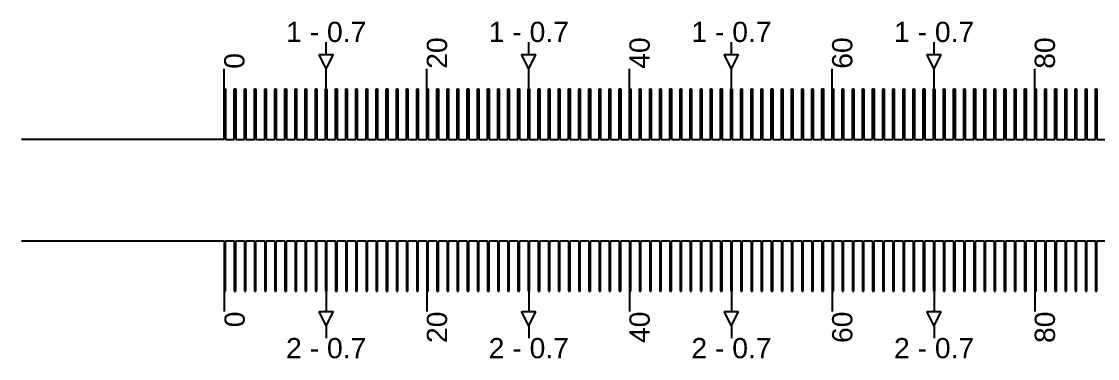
# Model space of a CAD drawing. Extents: x -119394 to 128420, y 74496 to 185496.
# Drawn here: x 4357 to 4888, y 112863 to 113029 of the extents above; entities that cross this region are included whole.
import ezdxf

# ---------------------------------------------------------------- set-up
doc = ezdxf.new("R2010")
doc.units = 13
doc.layers.add('CL - Label-1', color=120, linetype='Continuous')
doc.layers.add('CL - Label-2', color=132, linetype='Continuous')
doc.layers.add('CL - Sub-Micro', color=7, linetype='Continuous', true_color=0x47d1ff)
doc.styles.get("Standard").update_dxf_attribs({"font": 'arial.ttf'})

msp = doc.modelspace()

# ---------------------------------------------------------------- linework, layer by layer
for p, q in [((4507.14, 113012.94), (4507.14, 113018.94)), ((4607.14, 113012.94), (4607.14, 113018.94)), ((4707.14, 113012.94), (4707.14, 113018.94)), ((4807.14, 113012.94), (4807.14, 113018.94)), ((4456.79, 112995.86), (4456.79, 113005.86)), ((4507.14, 112995.86), (4507.14, 113005.86)), ((4556.79, 112995.86), (4556.79, 113005.86)), ((4607.14, 112995.86), (4607.14, 113005.86)), ((4656.79, 112995.86), (4656.79, 113005.86)), ((4707.14, 112995.86), (4707.14, 113005.86)), ((4756.79, 112995.86), (4756.79, 113005.86)), ((4807.14, 112995.86), (4807.14, 113005.86)), ((4856.79, 112995.86), (4856.79, 113005.86)), ((4456.79, 112895.86), (4456.79, 112885.86)), ((4507.14, 112895.86), (4507.14, 112885.86)), ((4556.79, 112895.86), (4556.79, 112885.86)), ((4607.14, 112895.86), (4607.14, 112885.86)), ((4656.79, 112895.86), (4656.79, 112885.86)), ((4707.14, 112895.86), (4707.14, 112885.86)), ((4756.79, 112895.86), (4756.79, 112885.86)), ((4807.14, 112895.86), (4807.14, 112885.86)), ((4856.79, 112895.86), (4856.79, 112885.86)), ((4507.14, 112878.79), (4507.14, 112872.79)), ((4607.14, 112878.79), (4607.14, 112872.79)), ((4707.14, 112878.79), (4707.14, 112872.79)), ((4807.14, 112878.79), (4807.14, 112872.79))]:
    msp.add_line(p, q)
at = {"layer": 'CL - Label-2'}
for p, q in [((4507.14, 113005.86), (4503.6, 113012.96)), ((4503.6, 113012.96), (4510.67, 113012.96)), ((4507.14, 113005.86), (4510.67, 113012.96)), ((4607.14, 113005.86), (4603.6, 113012.96)), ((4603.6, 113012.96), (4610.67, 113012.96)), ((4607.14, 113005.86), (4610.67, 113012.96)), ((4707.14, 113005.86), (4703.6, 113012.96)), ((4703.6, 113012.96), (4710.67, 113012.96)), ((4707.14, 113005.86), (4710.67, 113012.96)), ((4807.14, 113005.86), (4803.6, 113012.96)), ((4803.6, 113012.96), (4810.67, 113012.96)), ((4807.14, 113005.86), (4810.67, 113012.96)), ((4507.14, 112878.79), (4503.6, 112885.89)), ((4503.6, 112885.89), (4510.67, 112885.89)), ((4507.14, 112878.79), (4510.67, 112885.89)), ((4607.14, 112878.79), (4603.6, 112885.89)), ((4603.6, 112885.89), (4610.67, 112885.89)), ((4607.14, 112878.79), (4610.67, 112885.89)), ((4707.14, 112878.79), (4703.6, 112885.89)), ((4703.6, 112885.89), (4710.67, 112885.89)), ((4707.14, 112878.79), (4710.67, 112885.89)), ((4807.14, 112878.79), (4803.6, 112885.89)), ((4803.6, 112885.89), (4810.67, 112885.89)), ((4807.14, 112878.79), (4810.67, 112885.89))]:
    msp.add_line(p, q, dxfattribs=at)
at = {"layer": 'CL - Sub-Micro'}
for p, q in [((4456.79, 112970.86), (4456.79, 112995.86)), ((4456.79, 112995.86), (4457.49, 112995.86)), ((4457.49, 112995.86), (4457.49, 112970.86)), ((4461.79, 112970.86), (4461.79, 112995.86)), ((4461.79, 112995.86), (4462.49, 112995.86)), ((4462.49, 112995.86), (4462.49, 112970.86)), ((4466.79, 112970.86), (4466.79, 112995.86)), ((4466.79, 112995.86), (4467.49, 112995.86)), ((4467.49, 112995.86), (4467.49, 112970.86)), ((4471.79, 112970.86), (4471.79, 112995.86)), ((4471.79, 112995.86), (4472.49, 112995.86)), ((4472.49, 112995.86), (4472.49, 112970.86)), ((4476.79, 112970.86), (4476.79, 112995.86)), ((4476.79, 112995.86), (4477.49, 112995.86)), ((4477.49, 112995.86), (4477.49, 112970.86)), ((4481.79, 112970.86), (4481.79, 112995.86)), ((4481.79, 112995.86), (4482.49, 112995.86)), ((4482.49, 112995.86), (4482.49, 112970.86)), ((4486.79, 112970.86), (4486.79, 112995.86)), ((4486.79, 112995.86), (4487.49, 112995.86)), ((4487.49, 112995.86), (4487.49, 112970.86)), ((4491.79, 112970.86), (4491.79, 112995.86)), ((4491.79, 112995.86), (4492.49, 112995.86)), ((4492.49, 112995.86), (4492.49, 112970.86)), ((4496.79, 112970.86), (4496.79, 112995.86)), ((4496.79, 112995.86), (4497.49, 112995.86)), ((4497.49, 112995.86), (4497.49, 112970.86)), ((4501.79, 112970.86), (4501.79, 112995.86)), ((4501.79, 112995.86), (4502.49, 112995.86)), ((4502.49, 112995.86), (4502.49, 112970.86)), ((4506.79, 112970.86), (4506.79, 112995.86)), ((4506.79, 112995.86), (4507.49, 112995.86)), ((4507.49, 112995.86), (4507.49, 112970.86)), ((4511.79, 112970.86), (4511.79, 112995.86)), ((4511.79, 112995.86), (4512.49, 112995.86)), ((4512.49, 112995.86), (4512.49, 112970.86)), ((4516.79, 112970.86), (4516.79, 112995.86)), ((4516.79, 112995.86), (4517.49, 112995.86)), ((4517.49, 112995.86), (4517.49, 112970.86)), ((4521.79, 112970.86), (4521.79, 112995.86)), ((4521.79, 112995.86), (4522.49, 112995.86)), ((4522.49, 112995.86), (4522.49, 112970.86)), ((4526.79, 112970.86), (4526.79, 112995.86)), ((4526.79, 112995.86), (4527.49, 112995.86)), ((4527.49, 112995.86), (4527.49, 112970.86)), ((4531.79, 112970.86), (4531.79, 112995.86)), ((4531.79, 112995.86), (4532.49, 112995.86)), ((4532.49, 112995.86), (4532.49, 112970.86)), ((4536.79, 112970.86), (4536.79, 112995.86)), ((4536.79, 112995.86), (4537.49, 112995.86)), ((4537.49, 112995.86), (4537.49, 112970.86)), ((4541.79, 112970.86), (4541.79, 112995.86)), ((4541.79, 112995.86), (4542.49, 112995.86)), ((4542.49, 112995.86), (4542.49, 112970.86)), ((4546.79, 112970.86), (4546.79, 112995.86)), ((4546.79, 112995.86), (4547.49, 112995.86)), ((4547.49, 112995.86), (4547.49, 112970.86)), ((4551.79, 112970.86), (4551.79, 112995.86)), ((4551.79, 112995.86), (4552.49, 112995.86)), ((4552.49, 112995.86), (4552.49, 112970.86)), ((4556.79, 112970.86), (4556.79, 112995.86)), ((4556.79, 112995.86), (4557.49, 112995.86)), ((4557.49, 112995.86), (4557.49, 112970.86)), ((4561.79, 112970.86), (4561.79, 112995.86)), ((4561.79, 112995.86), (4562.49, 112995.86)), ((4562.49, 112995.86), (4562.49, 112970.86)), ((4566.79, 112970.86), (4566.79, 112995.86)), ((4566.79, 112995.86), (4567.49, 112995.86)), ((4567.49, 112995.86), (4567.49, 112970.86)), ((4571.79, 112970.86), (4571.79, 112995.86)), ((4571.79, 112995.86), (4572.49, 112995.86)), ((4572.49, 112995.86), (4572.49, 112970.86)), ((4576.79, 112970.86), (4576.79, 112995.86)), ((4576.79, 112995.86), (4577.49, 112995.86)), ((4577.49, 112995.86), (4577.49, 112970.86)), ((4581.79, 112970.86), (4581.79, 112995.86)), ((4581.79, 112995.86), (4582.49, 112995.86)), ((4582.49, 112995.86), (4582.49, 112970.86)), ((4586.79, 112970.86), (4586.79, 112995.86)), ((4586.79, 112995.86), (4587.49, 112995.86)), ((4587.49, 112995.86), (4587.49, 112970.86)), ((4591.79, 112970.86), (4591.79, 112995.86)), ((4591.79, 112995.86), (4592.49, 112995.86)), ((4592.49, 112995.86), (4592.49, 112970.86)), ((4596.79, 112970.86), (4596.79, 112995.86)), ((4596.79, 112995.86), (4597.49, 112995.86)), ((4597.49, 112995.86), (4597.49, 112970.86)), ((4601.79, 112970.86), (4601.79, 112995.86)), ((4601.79, 112995.86), (4602.49, 112995.86)), ((4602.49, 112995.86), (4602.49, 112970.86)), ((4606.79, 112970.86), (4606.79, 112995.86)), ((4606.79, 112995.86), (4607.49, 112995.86)), ((4607.49, 112995.86), (4607.49, 112970.86)), ((4611.79, 112970.86), (4611.79, 112995.86)), ((4611.79, 112995.86), (4612.49, 112995.86)), ((4612.49, 112995.86), (4612.49, 112970.86)), ((4616.79, 112970.86), (4616.79, 112995.86)), ((4616.79, 112995.86), (4617.49, 112995.86)), ((4617.49, 112995.86), (4617.49, 112970.86)), ((4621.79, 112970.86), (4621.79, 112995.86)), ((4621.79, 112995.86), (4622.49, 112995.86)), ((4622.49, 112995.86), (4622.49, 112970.86)), ((4626.79, 112970.86), (4626.79, 112995.86)), ((4626.79, 112995.86), (4627.49, 112995.86)), ((4627.49, 112995.86), (4627.49, 112970.86)), ((4631.79, 112970.86), (4631.79, 112995.86)), ((4631.79, 112995.86), (4632.49, 112995.86)), ((4632.49, 112995.86), (4632.49, 112970.86)), ((4636.79, 112970.86), (4636.79, 112995.86)), ((4636.79, 112995.86), (4637.49, 112995.86)), ((4637.49, 112995.86), (4637.49, 112970.86)), ((4641.79, 112970.86), (4641.79, 112995.86)), ((4641.79, 112995.86), (4642.49, 112995.86)), ((4642.49, 112995.86), (4642.49, 112970.86)), ((4646.79, 112970.86), (4646.79, 112995.86)), ((4646.79, 112995.86), (4647.49, 112995.86)), ((4647.49, 112995.86), (4647.49, 112970.86)), ((4651.79, 112970.86), (4651.79, 112995.86)), ((4651.79, 112995.86), (4652.49, 112995.86)), ((4652.49, 112995.86), (4652.49, 112970.86)), ((4656.79, 112970.86), (4656.79, 112995.86)), ((4656.79, 112995.86), (4657.49, 112995.86)), ((4657.49, 112995.86), (4657.49, 112970.86)), ((4661.79, 112970.86), (4661.79, 112995.86)), ((4661.79, 112995.86), (4662.49, 112995.86)), ((4662.49, 112995.86), (4662.49, 112970.86)), ((4666.79, 112970.86), (4666.79, 112995.86)), ((4666.79, 112995.86), (4667.49, 112995.86)), ((4667.49, 112995.86), (4667.49, 112970.86)), ((4671.79, 112970.86), (4671.79, 112995.86)), ((4671.79, 112995.86), (4672.49, 112995.86)), ((4672.49, 112995.86), (4672.49, 112970.86)), ((4676.79, 112970.86), (4676.79, 112995.86)), ((4676.79, 112995.86), (4677.49, 112995.86)), ((4677.49, 112995.86), (4677.49, 112970.86)), ((4681.79, 112970.86), (4681.79, 112995.86)), ((4681.79, 112995.86), (4682.49, 112995.86)), ((4682.49, 112995.86), (4682.49, 112970.86)), ((4686.79, 112970.86), (4686.79, 112995.86)), ((4686.79, 112995.86), (4687.49, 112995.86)), ((4687.49, 112995.86), (4687.49, 112970.86)), ((4691.79, 112970.86), (4691.79, 112995.86)), ((4691.79, 112995.86), (4692.49, 112995.86)), ((4692.49, 112995.86), (4692.49, 112970.86)), ((4696.79, 112970.86), (4696.79, 112995.86)), ((4696.79, 112995.86), (4697.49, 112995.86)), ((4697.49, 112995.86), (4697.49, 112970.86)), ((4701.79, 112970.86), (4701.79, 112995.86)), ((4701.79, 112995.86), (4702.49, 112995.86)), ((4702.49, 112995.86), (4702.49, 112970.86)), ((4706.79, 112970.86), (4706.79, 112995.86)), ((4706.79, 112995.86), (4707.49, 112995.86)), ((4707.49, 112995.86), (4707.49, 112970.86)), ((4711.79, 112970.86), (4711.79, 112995.86)), ((4711.79, 112995.86), (4712.49, 112995.86)), ((4712.49, 112995.86), (4712.49, 112970.86)), ((4716.79, 112970.86), (4716.79, 112995.86)), ((4716.79, 112995.86), (4717.49, 112995.86)), ((4717.49, 112995.86), (4717.49, 112970.86)), ((4721.79, 112970.86), (4721.79, 112995.86)), ((4721.79, 112995.86), (4722.49, 112995.86)), ((4722.49, 112995.86), (4722.49, 112970.86)), ((4726.79, 112970.86), (4726.79, 112995.86)), ((4726.79, 112995.86), (4727.49, 112995.86)), ((4727.49, 112995.86), (4727.49, 112970.86)), ((4731.79, 112970.86), (4731.79, 112995.86)), ((4731.79, 112995.86), (4732.49, 112995.86)), ((4732.49, 112995.86), (4732.49, 112970.86)), ((4736.79, 112970.86), (4736.79, 112995.86)), ((4736.79, 112995.86), (4737.49, 112995.86)), ((4737.49, 112995.86), (4737.49, 112970.86)), ((4741.79, 112970.86), (4741.79, 112995.86)), ((4741.79, 112995.86), (4742.49, 112995.86)), ((4742.49, 112995.86), (4742.49, 112970.86)), ((4746.79, 112970.86), (4746.79, 112995.86)), ((4746.79, 112995.86), (4747.49, 112995.86)), ((4747.49, 112995.86), (4747.49, 112970.86)), ((4751.79, 112970.86), (4751.79, 112995.86)), ((4751.79, 112995.86), (4752.49, 112995.86)), ((4752.49, 112995.86), (4752.49, 112970.86)), ((4756.79, 112970.86), (4756.79, 112995.86)), ((4756.79, 112995.86), (4757.49, 112995.86)), ((4757.49, 112995.86), (4757.49, 112970.86)), ((4761.79, 112970.86), (4761.79, 112995.86)), ((4761.79, 112995.86), (4762.49, 112995.86)), ((4762.49, 112995.86), (4762.49, 112970.86)), ((4766.79, 112970.86), (4766.79, 112995.86)), ((4766.79, 112995.86), (4767.49, 112995.86)), ((4767.49, 112995.86), (4767.49, 112970.86)), ((4771.79, 112970.86), (4771.79, 112995.86)), ((4771.79, 112995.86), (4772.49, 112995.86)), ((4772.49, 112995.86), (4772.49, 112970.86)), ((4776.79, 112970.86), (4776.79, 112995.86)), ((4776.79, 112995.86), (4777.49, 112995.86)), ((4777.49, 112995.86), (4777.49, 112970.86)), ((4781.79, 112970.86), (4781.79, 112995.86)), ((4781.79, 112995.86), (4782.49, 112995.86)), ((4782.49, 112995.86), (4782.49, 112970.86)), ((4786.79, 112970.86), (4786.79, 112995.86)), ((4786.79, 112995.86), (4787.49, 112995.86)), ((4787.49, 112995.86), (4787.49, 112970.86)), ((4791.79, 112970.86), (4791.79, 112995.86)), ((4791.79, 112995.86), (4792.49, 112995.86)), ((4792.49, 112995.86), (4792.49, 112970.86)), ((4796.79, 112970.86), (4796.79, 112995.86)), ((4796.79, 112995.86), (4797.49, 112995.86)), ((4797.49, 112995.86), (4797.49, 112970.86)), ((4801.79, 112970.86), (4801.79, 112995.86)), ((4801.79, 112995.86), (4802.49, 112995.86)), ((4802.49, 112995.86), (4802.49, 112970.86)), ((4806.79, 112970.86), (4806.79, 112995.86)), ((4806.79, 112995.86), (4807.49, 112995.86)), ((4807.49, 112995.86), (4807.49, 112970.86)), ((4811.79, 112970.86), (4811.79, 112995.86)), ((4811.79, 112995.86), (4812.49, 112995.86)), ((4812.49, 112995.86), (4812.49, 112970.86)), ((4816.79, 112970.86), (4816.79, 112995.86)), ((4816.79, 112995.86), (4817.49, 112995.86)), ((4817.49, 112995.86), (4817.49, 112970.86)), ((4821.79, 112970.86), (4821.79, 112995.86)), ((4821.79, 112995.86), (4822.49, 112995.86)), ((4822.49, 112995.86), (4822.49, 112970.86)), ((4826.79, 112970.86), (4826.79, 112995.86)), ((4826.79, 112995.86), (4827.49, 112995.86)), ((4827.49, 112995.86), (4827.49, 112970.86)), ((4831.79, 112970.86), (4831.79, 112995.86)), ((4831.79, 112995.86), (4832.49, 112995.86)), ((4832.49, 112995.86), (4832.49, 112970.86)), ((4836.79, 112970.86), (4836.79, 112995.86)), ((4836.79, 112995.86), (4837.49, 112995.86)), ((4837.49, 112995.86), (4837.49, 112970.86)), ((4841.79, 112970.86), (4841.79, 112995.86)), ((4841.79, 112995.86), (4842.49, 112995.86)), ((4842.49, 112995.86), (4842.49, 112970.86)), ((4846.79, 112970.86), (4846.79, 112995.86)), ((4846.79, 112995.86), (4847.49, 112995.86)), ((4847.49, 112995.86), (4847.49, 112970.86)), ((4851.79, 112970.86), (4851.79, 112995.86)), ((4851.79, 112995.86), (4852.49, 112995.86)), ((4852.49, 112995.86), (4852.49, 112970.86)), ((4856.79, 112970.86), (4856.79, 112995.86)), ((4856.79, 112995.86), (4857.49, 112995.86)), ((4857.49, 112995.86), (4857.49, 112970.86)), ((4861.79, 112970.86), (4861.79, 112995.86)), ((4861.79, 112995.86), (4862.49, 112995.86)), ((4862.49, 112995.86), (4862.49, 112970.86)), ((4866.79, 112970.86), (4866.79, 112995.86)), ((4866.79, 112995.86), (4867.49, 112995.86)), ((4867.49, 112995.86), (4867.49, 112970.86)), ((4871.79, 112970.86), (4871.79, 112995.86)), ((4871.79, 112995.86), (4872.49, 112995.86)), ((4872.49, 112995.86), (4872.49, 112970.86)), ((4876.79, 112970.86), (4876.79, 112995.86)), ((4876.79, 112995.86), (4877.49, 112995.86)), ((4877.49, 112995.86), (4877.49, 112970.86)), ((4881.79, 112970.86), (4881.79, 112995.86)), ((4881.79, 112995.86), (4882.49, 112995.86)), ((4882.49, 112995.86), (4882.49, 112970.86)), ((4886.79, 112970.86), (4886.79, 112995.86)), ((4886.79, 112995.86), (4887.49, 112995.86)), ((4887.49, 112995.86), (4887.49, 112970.86)), ((4456.79, 112970.86), (4356.79, 112970.86)), ((4457.49, 112970.86), (4461.79, 112970.86)), ((4462.49, 112970.86), (4466.79, 112970.86)), ((4467.49, 112970.86), (4471.79, 112970.86)), ((4472.49, 112970.86), (4476.79, 112970.86)), ((4477.49, 112970.86), (4481.79, 112970.86)), ((4482.49, 112970.86), (4486.79, 112970.86)), ((4487.49, 112970.86), (4491.79, 112970.86)), ((4492.49, 112970.86), (4496.79, 112970.86)), ((4497.49, 112970.86), (4501.79, 112970.86)), ((4502.49, 112970.86), (4506.79, 112970.86)), ((4507.49, 112970.86), (4511.79, 112970.86)), ((4512.49, 112970.86), (4516.79, 112970.86)), ((4517.49, 112970.86), (4521.79, 112970.86)), ((4522.49, 112970.86), (4526.79, 112970.86)), ((4527.49, 112970.86), (4531.79, 112970.86)), ((4532.49, 112970.86), (4536.79, 112970.86)), ((4537.49, 112970.86), (4541.79, 112970.86)), ((4542.49, 112970.86), (4546.79, 112970.86)), ((4547.49, 112970.86), (4551.79, 112970.86)), ((4552.49, 112970.86), (4556.79, 112970.86)), ((4557.49, 112970.86), (4561.79, 112970.86)), ((4562.49, 112970.86), (4566.79, 112970.86)), ((4567.49, 112970.86), (4571.79, 112970.86)), ((4572.49, 112970.86), (4576.79, 112970.86)), ((4577.49, 112970.86), (4581.79, 112970.86)), ((4582.49, 112970.86), (4586.79, 112970.86)), ((4587.49, 112970.86), (4591.79, 112970.86)), ((4592.49, 112970.86), (4596.79, 112970.86)), ((4597.49, 112970.86), (4601.79, 112970.86)), ((4602.49, 112970.86), (4606.79, 112970.86)), ((4607.49, 112970.86), (4611.79, 112970.86)), ((4612.49, 112970.86), (4616.79, 112970.86)), ((4617.49, 112970.86), (4621.79, 112970.86)), ((4622.49, 112970.86), (4626.79, 112970.86)), ((4627.49, 112970.86), (4631.79, 112970.86)), ((4632.49, 112970.86), (4636.79, 112970.86)), ((4637.49, 112970.86), (4641.79, 112970.86)), ((4642.49, 112970.86), (4646.79, 112970.86)), ((4647.49, 112970.86), (4651.79, 112970.86)), ((4652.49, 112970.86), (4656.79, 112970.86)), ((4657.49, 112970.86), (4661.79, 112970.86)), ((4662.49, 112970.86), (4666.79, 112970.86)), ((4667.49, 112970.86), (4671.79, 112970.86)), ((4672.49, 112970.86), (4676.79, 112970.86)), ((4677.49, 112970.86), (4681.79, 112970.86)), ((4682.49, 112970.86), (4686.79, 112970.86)), ((4687.49, 112970.86), (4691.79, 112970.86)), ((4692.49, 112970.86), (4696.79, 112970.86)), ((4697.49, 112970.86), (4701.79, 112970.86)), ((4702.49, 112970.86), (4706.79, 112970.86)), ((4707.49, 112970.86), (4711.79, 112970.86)), ((4712.49, 112970.86), (4716.79, 112970.86)), ((4717.49, 112970.86), (4721.79, 112970.86)), ((4722.49, 112970.86), (4726.79, 112970.86)), ((4727.49, 112970.86), (4731.79, 112970.86)), ((4732.49, 112970.86), (4736.79, 112970.86)), ((4737.49, 112970.86), (4741.79, 112970.86)), ((4742.49, 112970.86), (4746.79, 112970.86)), ((4747.49, 112970.86), (4751.79, 112970.86)), ((4752.49, 112970.86), (4756.79, 112970.86)), ((4757.49, 112970.86), (4761.79, 112970.86)), ((4762.49, 112970.86), (4766.79, 112970.86)), ((4767.49, 112970.86), (4771.79, 112970.86)), ((4772.49, 112970.86), (4776.79, 112970.86)), ((4777.49, 112970.86), (4781.79, 112970.86)), ((4782.49, 112970.86), (4786.79, 112970.86)), ((4787.49, 112970.86), (4791.79, 112970.86)), ((4792.49, 112970.86), (4796.79, 112970.86)), ((4797.49, 112970.86), (4801.79, 112970.86)), ((4802.49, 112970.86), (4806.79, 112970.86)), ((4807.49, 112970.86), (4811.79, 112970.86)), ((4812.49, 112970.86), (4816.79, 112970.86)), ((4817.49, 112970.86), (4821.79, 112970.86)), ((4822.49, 112970.86), (4826.79, 112970.86)), ((4827.49, 112970.86), (4831.79, 112970.86)), ((4832.49, 112970.86), (4836.79, 112970.86)), ((4837.49, 112970.86), (4841.79, 112970.86)), ((4842.49, 112970.86), (4846.79, 112970.86)), ((4847.49, 112970.86), (4851.79, 112970.86)), ((4852.49, 112970.86), (4856.79, 112970.86)), ((4857.49, 112970.86), (4861.79, 112970.86)), ((4862.49, 112970.86), (4866.79, 112970.86)), ((4867.49, 112970.86), (4871.79, 112970.86)), ((4872.49, 112970.86), (4876.79, 112970.86)), ((4877.49, 112970.86), (4881.79, 112970.86)), ((4882.49, 112970.86), (4886.79, 112970.86)), ((4887.49, 112970.86), (4891.79, 112970.86)), ((4356.79, 112920.86), (4456.79, 112920.86)), ((4456.79, 112920.86), (4456.79, 112895.86)), ((4457.49, 112895.86), (4457.49, 112920.86)), ((4457.49, 112920.86), (4461.79, 112920.86)), ((4461.79, 112920.86), (4461.79, 112895.86)), ((4462.49, 112895.86), (4462.49, 112920.86)), ((4462.49, 112920.86), (4466.79, 112920.86)), ((4466.79, 112920.86), (4466.79, 112895.86)), ((4467.49, 112895.86), (4467.49, 112920.86)), ((4467.49, 112920.86), (4471.79, 112920.86)), ((4471.79, 112920.86), (4471.79, 112895.86)), ((4472.49, 112895.86), (4472.49, 112920.86)), ((4472.49, 112920.86), (4476.79, 112920.86)), ((4476.79, 112920.86), (4476.79, 112895.86)), ((4477.49, 112895.86), (4477.49, 112920.86)), ((4477.49, 112920.86), (4481.79, 112920.86)), ((4481.79, 112920.86), (4481.79, 112895.86)), ((4482.49, 112895.86), (4482.49, 112920.86)), ((4482.49, 112920.86), (4486.79, 112920.86)), ((4486.79, 112920.86), (4486.79, 112895.86)), ((4487.49, 112895.86), (4487.49, 112920.86)), ((4487.49, 112920.86), (4491.79, 112920.86)), ((4491.79, 112920.86), (4491.79, 112895.86)), ((4492.49, 112895.86), (4492.49, 112920.86)), ((4492.49, 112920.86), (4496.79, 112920.86)), ((4496.79, 112920.86), (4496.79, 112895.86)), ((4497.49, 112895.86), (4497.49, 112920.86)), ((4497.49, 112920.86), (4501.79, 112920.86)), ((4501.79, 112920.86), (4501.79, 112895.86)), ((4502.49, 112895.86), (4502.49, 112920.86)), ((4502.49, 112920.86), (4506.79, 112920.86)), ((4506.79, 112920.86), (4506.79, 112895.86)), ((4507.49, 112895.86), (4507.49, 112920.86)), ((4507.49, 112920.86), (4511.79, 112920.86)), ((4511.79, 112920.86), (4511.79, 112895.86)), ((4512.49, 112895.86), (4512.49, 112920.86)), ((4512.49, 112920.86), (4516.79, 112920.86)), ((4516.79, 112920.86), (4516.79, 112895.86)), ((4517.49, 112895.86), (4517.49, 112920.86)), ((4517.49, 112920.86), (4521.79, 112920.86)), ((4521.79, 112920.86), (4521.79, 112895.86)), ((4522.49, 112895.86), (4522.49, 112920.86)), ((4522.49, 112920.86), (4526.79, 112920.86)), ((4526.79, 112920.86), (4526.79, 112895.86)), ((4527.49, 112895.86), (4527.49, 112920.86)), ((4527.49, 112920.86), (4531.79, 112920.86)), ((4531.79, 112920.86), (4531.79, 112895.86)), ((4532.49, 112895.86), (4532.49, 112920.86)), ((4532.49, 112920.86), (4536.79, 112920.86)), ((4536.79, 112920.86), (4536.79, 112895.86)), ((4537.49, 112895.86), (4537.49, 112920.86)), ((4537.49, 112920.86), (4541.79, 112920.86)), ((4541.79, 112920.86), (4541.79, 112895.86)), ((4542.49, 112895.86), (4542.49, 112920.86)), ((4542.49, 112920.86), (4546.79, 112920.86)), ((4546.79, 112920.86), (4546.79, 112895.86)), ((4547.49, 112895.86), (4547.49, 112920.86)), ((4547.49, 112920.86), (4551.79, 112920.86)), ((4551.79, 112920.86), (4551.79, 112895.86)), ((4552.49, 112895.86), (4552.49, 112920.86)), ((4552.49, 112920.86), (4556.79, 112920.86)), ((4556.79, 112920.86), (4556.79, 112895.86)), ((4557.49, 112895.86), (4557.49, 112920.86)), ((4557.49, 112920.86), (4561.79, 112920.86)), ((4561.79, 112920.86), (4561.79, 112895.86)), ((4562.49, 112895.86), (4562.49, 112920.86)), ((4562.49, 112920.86), (4566.79, 112920.86)), ((4566.79, 112920.86), (4566.79, 112895.86)), ((4567.49, 112895.86), (4567.49, 112920.86)), ((4567.49, 112920.86), (4571.79, 112920.86)), ((4571.79, 112920.86), (4571.79, 112895.86)), ((4572.49, 112895.86), (4572.49, 112920.86)), ((4572.49, 112920.86), (4576.79, 112920.86)), ((4576.79, 112920.86), (4576.79, 112895.86)), ((4577.49, 112895.86), (4577.49, 112920.86)), ((4577.49, 112920.86), (4581.79, 112920.86)), ((4581.79, 112920.86), (4581.79, 112895.86)), ((4582.49, 112895.86), (4582.49, 112920.86)), ((4582.49, 112920.86), (4586.79, 112920.86)), ((4586.79, 112920.86), (4586.79, 112895.86)), ((4587.49, 112895.86), (4587.49, 112920.86)), ((4587.49, 112920.86), (4591.79, 112920.86)), ((4591.79, 112920.86), (4591.79, 112895.86)), ((4592.49, 112895.86), (4592.49, 112920.86)), ((4592.49, 112920.86), (4596.79, 112920.86)), ((4596.79, 112920.86), (4596.79, 112895.86)), ((4597.49, 112895.86), (4597.49, 112920.86)), ((4597.49, 112920.86), (4601.79, 112920.86)), ((4601.79, 112920.86), (4601.79, 112895.86)), ((4602.49, 112895.86), (4602.49, 112920.86)), ((4602.49, 112920.86), (4606.79, 112920.86)), ((4606.79, 112920.86), (4606.79, 112895.86)), ((4607.49, 112895.86), (4607.49, 112920.86)), ((4607.49, 112920.86), (4611.79, 112920.86)), ((4611.79, 112920.86), (4611.79, 112895.86)), ((4612.49, 112895.86), (4612.49, 112920.86)), ((4612.49, 112920.86), (4616.79, 112920.86)), ((4616.79, 112920.86), (4616.79, 112895.86)), ((4617.49, 112895.86), (4617.49, 112920.86)), ((4617.49, 112920.86), (4621.79, 112920.86)), ((4621.79, 112920.86), (4621.79, 112895.86)), ((4622.49, 112895.86), (4622.49, 112920.86)), ((4622.49, 112920.86), (4626.79, 112920.86)), ((4626.79, 112920.86), (4626.79, 112895.86)), ((4627.49, 112895.86), (4627.49, 112920.86)), ((4627.49, 112920.86), (4631.79, 112920.86)), ((4631.79, 112920.86), (4631.79, 112895.86)), ((4632.49, 112895.86), (4632.49, 112920.86)), ((4632.49, 112920.86), (4636.79, 112920.86)), ((4636.79, 112920.86), (4636.79, 112895.86)), ((4637.49, 112895.86), (4637.49, 112920.86)), ((4637.49, 112920.86), (4641.79, 112920.86)), ((4641.79, 112920.86), (4641.79, 112895.86)), ((4642.49, 112895.86), (4642.49, 112920.86)), ((4642.49, 112920.86), (4646.79, 112920.86)), ((4646.79, 112920.86), (4646.79, 112895.86)), ((4647.49, 112895.86), (4647.49, 112920.86)), ((4647.49, 112920.86), (4651.79, 112920.86)), ((4651.79, 112920.86), (4651.79, 112895.86)), ((4652.49, 112895.86), (4652.49, 112920.86)), ((4652.49, 112920.86), (4656.79, 112920.86)), ((4656.79, 112920.86), (4656.79, 112895.86)), ((4657.49, 112895.86), (4657.49, 112920.86)), ((4657.49, 112920.86), (4661.79, 112920.86)), ((4661.79, 112920.86), (4661.79, 112895.86)), ((4662.49, 112895.86), (4662.49, 112920.86)), ((4662.49, 112920.86), (4666.79, 112920.86)), ((4666.79, 112920.86), (4666.79, 112895.86)), ((4667.49, 112895.86), (4667.49, 112920.86)), ((4667.49, 112920.86), (4671.79, 112920.86)), ((4671.79, 112920.86), (4671.79, 112895.86)), ((4672.49, 112895.86), (4672.49, 112920.86)), ((4672.49, 112920.86), (4676.79, 112920.86)), ((4676.79, 112920.86), (4676.79, 112895.86)), ((4677.49, 112895.86), (4677.49, 112920.86)), ((4677.49, 112920.86), (4681.79, 112920.86)), ((4681.79, 112920.86), (4681.79, 112895.86)), ((4682.49, 112895.86), (4682.49, 112920.86)), ((4682.49, 112920.86), (4686.79, 112920.86)), ((4686.79, 112920.86), (4686.79, 112895.86)), ((4687.49, 112895.86), (4687.49, 112920.86)), ((4687.49, 112920.86), (4691.79, 112920.86)), ((4691.79, 112920.86), (4691.79, 112895.86)), ((4692.49, 112895.86), (4692.49, 112920.86)), ((4692.49, 112920.86), (4696.79, 112920.86)), ((4696.79, 112920.86), (4696.79, 112895.86)), ((4697.49, 112895.86), (4697.49, 112920.86)), ((4697.49, 112920.86), (4701.79, 112920.86)), ((4701.79, 112920.86), (4701.79, 112895.86)), ((4702.49, 112895.86), (4702.49, 112920.86)), ((4702.49, 112920.86), (4706.79, 112920.86)), ((4706.79, 112920.86), (4706.79, 112895.86)), ((4707.49, 112895.86), (4707.49, 112920.86)), ((4707.49, 112920.86), (4711.79, 112920.86)), ((4711.79, 112920.86), (4711.79, 112895.86)), ((4712.49, 112895.86), (4712.49, 112920.86)), ((4712.49, 112920.86), (4716.79, 112920.86)), ((4716.79, 112920.86), (4716.79, 112895.86)), ((4717.49, 112895.86), (4717.49, 112920.86)), ((4717.49, 112920.86), (4721.79, 112920.86)), ((4721.79, 112920.86), (4721.79, 112895.86)), ((4722.49, 112895.86), (4722.49, 112920.86)), ((4722.49, 112920.86), (4726.79, 112920.86)), ((4726.79, 112920.86), (4726.79, 112895.86)), ((4727.49, 112895.86), (4727.49, 112920.86)), ((4727.49, 112920.86), (4731.79, 112920.86)), ((4731.79, 112920.86), (4731.79, 112895.86)), ((4732.49, 112895.86), (4732.49, 112920.86)), ((4732.49, 112920.86), (4736.79, 112920.86)), ((4736.79, 112920.86), (4736.79, 112895.86)), ((4737.49, 112895.86), (4737.49, 112920.86)), ((4737.49, 112920.86), (4741.79, 112920.86)), ((4741.79, 112920.86), (4741.79, 112895.86)), ((4742.49, 112895.86), (4742.49, 112920.86)), ((4742.49, 112920.86), (4746.79, 112920.86)), ((4746.79, 112920.86), (4746.79, 112895.86)), ((4747.49, 112895.86), (4747.49, 112920.86)), ((4747.49, 112920.86), (4751.79, 112920.86)), ((4751.79, 112920.86), (4751.79, 112895.86)), ((4752.49, 112895.86), (4752.49, 112920.86)), ((4752.49, 112920.86), (4756.79, 112920.86)), ((4756.79, 112920.86), (4756.79, 112895.86)), ((4757.49, 112895.86), (4757.49, 112920.86)), ((4757.49, 112920.86), (4761.79, 112920.86)), ((4761.79, 112920.86), (4761.79, 112895.86)), ((4762.49, 112895.86), (4762.49, 112920.86)), ((4762.49, 112920.86), (4766.79, 112920.86)), ((4766.79, 112920.86), (4766.79, 112895.86)), ((4767.49, 112895.86), (4767.49, 112920.86)), ((4767.49, 112920.86), (4771.79, 112920.86)), ((4771.79, 112920.86), (4771.79, 112895.86)), ((4772.49, 112895.86), (4772.49, 112920.86)), ((4772.49, 112920.86), (4776.79, 112920.86)), ((4776.79, 112920.86), (4776.79, 112895.86)), ((4777.49, 112895.86), (4777.49, 112920.86)), ((4777.49, 112920.86), (4781.79, 112920.86)), ((4781.79, 112920.86), (4781.79, 112895.86)), ((4782.49, 112895.86), (4782.49, 112920.86)), ((4782.49, 112920.86), (4786.79, 112920.86)), ((4786.79, 112920.86), (4786.79, 112895.86)), ((4787.49, 112895.86), (4787.49, 112920.86)), ((4787.49, 112920.86), (4791.79, 112920.86)), ((4791.79, 112920.86), (4791.79, 112895.86)), ((4792.49, 112895.86), (4792.49, 112920.86)), ((4792.49, 112920.86), (4796.79, 112920.86)), ((4796.79, 112920.86), (4796.79, 112895.86)), ((4797.49, 112895.86), (4797.49, 112920.86)), ((4797.49, 112920.86), (4801.79, 112920.86)), ((4801.79, 112920.86), (4801.79, 112895.86)), ((4802.49, 112895.86), (4802.49, 112920.86)), ((4802.49, 112920.86), (4806.79, 112920.86)), ((4806.79, 112920.86), (4806.79, 112895.86)), ((4807.49, 112895.86), (4807.49, 112920.86)), ((4807.49, 112920.86), (4811.79, 112920.86)), ((4811.79, 112920.86), (4811.79, 112895.86)), ((4812.49, 112895.86), (4812.49, 112920.86)), ((4812.49, 112920.86), (4816.79, 112920.86)), ((4816.79, 112920.86), (4816.79, 112895.86)), ((4817.49, 112895.86), (4817.49, 112920.86)), ((4817.49, 112920.86), (4821.79, 112920.86)), ((4821.79, 112920.86), (4821.79, 112895.86)), ((4822.49, 112895.86), (4822.49, 112920.86)), ((4822.49, 112920.86), (4826.79, 112920.86)), ((4826.79, 112920.86), (4826.79, 112895.86)), ((4827.49, 112895.86), (4827.49, 112920.86)), ((4827.49, 112920.86), (4831.79, 112920.86)), ((4831.79, 112920.86), (4831.79, 112895.86)), ((4832.49, 112895.86), (4832.49, 112920.86)), ((4832.49, 112920.86), (4836.79, 112920.86)), ((4836.79, 112920.86), (4836.79, 112895.86)), ((4837.49, 112895.86), (4837.49, 112920.86)), ((4837.49, 112920.86), (4841.79, 112920.86)), ((4841.79, 112920.86), (4841.79, 112895.86)), ((4842.49, 112895.86), (4842.49, 112920.86)), ((4842.49, 112920.86), (4846.79, 112920.86)), ((4846.79, 112920.86), (4846.79, 112895.86)), ((4847.49, 112895.86), (4847.49, 112920.86)), ((4847.49, 112920.86), (4851.79, 112920.86)), ((4851.79, 112920.86), (4851.79, 112895.86)), ((4852.49, 112895.86), (4852.49, 112920.86)), ((4852.49, 112920.86), (4856.79, 112920.86)), ((4856.79, 112920.86), (4856.79, 112895.86)), ((4857.49, 112895.86), (4857.49, 112920.86)), ((4857.49, 112920.86), (4861.79, 112920.86)), ((4861.79, 112920.86), (4861.79, 112895.86)), ((4862.49, 112895.86), (4862.49, 112920.86)), ((4862.49, 112920.86), (4866.79, 112920.86)), ((4866.79, 112920.86), (4866.79, 112895.86)), ((4867.49, 112895.86), (4867.49, 112920.86)), ((4867.49, 112920.86), (4871.79, 112920.86)), ((4871.79, 112920.86), (4871.79, 112895.86)), ((4872.49, 112895.86), (4872.49, 112920.86)), ((4872.49, 112920.86), (4876.79, 112920.86)), ((4876.79, 112920.86), (4876.79, 112895.86)), ((4877.49, 112895.86), (4877.49, 112920.86)), ((4877.49, 112920.86), (4881.79, 112920.86)), ((4881.79, 112920.86), (4881.79, 112895.86)), ((4882.49, 112895.86), (4882.49, 112920.86)), ((4882.49, 112920.86), (4886.79, 112920.86)), ((4886.79, 112920.86), (4886.79, 112895.86)), ((4887.49, 112895.86), (4887.49, 112920.86)), ((4887.49, 112920.86), (4891.79, 112920.86)), ((4456.79, 112895.86), (4457.49, 112895.86)), ((4461.79, 112895.86), (4462.49, 112895.86)), ((4466.79, 112895.86), (4467.49, 112895.86)), ((4471.79, 112895.86), (4472.49, 112895.86)), ((4476.79, 112895.86), (4477.49, 112895.86)), ((4481.79, 112895.86), (4482.49, 112895.86)), ((4486.79, 112895.86), (4487.49, 112895.86)), ((4491.79, 112895.86), (4492.49, 112895.86)), ((4496.79, 112895.86), (4497.49, 112895.86)), ((4501.79, 112895.86), (4502.49, 112895.86)), ((4506.79, 112895.86), (4507.49, 112895.86)), ((4511.79, 112895.86), (4512.49, 112895.86)), ((4516.79, 112895.86), (4517.49, 112895.86)), ((4521.79, 112895.86), (4522.49, 112895.86)), ((4526.79, 112895.86), (4527.49, 112895.86)), ((4531.79, 112895.86), (4532.49, 112895.86)), ((4536.79, 112895.86), (4537.49, 112895.86)), ((4541.79, 112895.86), (4542.49, 112895.86)), ((4546.79, 112895.86), (4547.49, 112895.86)), ((4551.79, 112895.86), (4552.49, 112895.86)), ((4556.79, 112895.86), (4557.49, 112895.86)), ((4561.79, 112895.86), (4562.49, 112895.86)), ((4566.79, 112895.86), (4567.49, 112895.86)), ((4571.79, 112895.86), (4572.49, 112895.86)), ((4576.79, 112895.86), (4577.49, 112895.86)), ((4581.79, 112895.86), (4582.49, 112895.86)), ((4586.79, 112895.86), (4587.49, 112895.86)), ((4591.79, 112895.86), (4592.49, 112895.86)), ((4596.79, 112895.86), (4597.49, 112895.86)), ((4601.79, 112895.86), (4602.49, 112895.86)), ((4606.79, 112895.86), (4607.49, 112895.86)), ((4611.79, 112895.86), (4612.49, 112895.86)), ((4616.79, 112895.86), (4617.49, 112895.86)), ((4621.79, 112895.86), (4622.49, 112895.86)), ((4626.79, 112895.86), (4627.49, 112895.86)), ((4631.79, 112895.86), (4632.49, 112895.86)), ((4636.79, 112895.86), (4637.49, 112895.86)), ((4641.79, 112895.86), (4642.49, 112895.86)), ((4646.79, 112895.86), (4647.49, 112895.86)), ((4651.79, 112895.86), (4652.49, 112895.86)), ((4656.79, 112895.86), (4657.49, 112895.86)), ((4661.79, 112895.86), (4662.49, 112895.86)), ((4666.79, 112895.86), (4667.49, 112895.86)), ((4671.79, 112895.86), (4672.49, 112895.86)), ((4676.79, 112895.86), (4677.49, 112895.86)), ((4681.79, 112895.86), (4682.49, 112895.86)), ((4686.79, 112895.86), (4687.49, 112895.86)), ((4691.79, 112895.86), (4692.49, 112895.86)), ((4696.79, 112895.86), (4697.49, 112895.86)), ((4701.79, 112895.86), (4702.49, 112895.86)), ((4706.79, 112895.86), (4707.49, 112895.86)), ((4711.79, 112895.86), (4712.49, 112895.86)), ((4716.79, 112895.86), (4717.49, 112895.86)), ((4721.79, 112895.86), (4722.49, 112895.86)), ((4726.79, 112895.86), (4727.49, 112895.86)), ((4731.79, 112895.86), (4732.49, 112895.86)), ((4736.79, 112895.86), (4737.49, 112895.86)), ((4741.79, 112895.86), (4742.49, 112895.86)), ((4746.79, 112895.86), (4747.49, 112895.86)), ((4751.79, 112895.86), (4752.49, 112895.86)), ((4756.79, 112895.86), (4757.49, 112895.86)), ((4761.79, 112895.86), (4762.49, 112895.86)), ((4766.79, 112895.86), (4767.49, 112895.86)), ((4771.79, 112895.86), (4772.49, 112895.86)), ((4776.79, 112895.86), (4777.49, 112895.86)), ((4781.79, 112895.86), (4782.49, 112895.86)), ((4786.79, 112895.86), (4787.49, 112895.86)), ((4791.79, 112895.86), (4792.49, 112895.86)), ((4796.79, 112895.86), (4797.49, 112895.86)), ((4801.79, 112895.86), (4802.49, 112895.86)), ((4806.79, 112895.86), (4807.49, 112895.86)), ((4811.79, 112895.86), (4812.49, 112895.86)), ((4816.79, 112895.86), (4817.49, 112895.86)), ((4821.79, 112895.86), (4822.49, 112895.86)), ((4826.79, 112895.86), (4827.49, 112895.86)), ((4831.79, 112895.86), (4832.49, 112895.86)), ((4836.79, 112895.86), (4837.49, 112895.86)), ((4841.79, 112895.86), (4842.49, 112895.86)), ((4846.79, 112895.86), (4847.49, 112895.86)), ((4851.79, 112895.86), (4852.49, 112895.86)), ((4856.79, 112895.86), (4857.49, 112895.86)), ((4861.79, 112895.86), (4862.49, 112895.86)), ((4866.79, 112895.86), (4867.49, 112895.86)), ((4871.79, 112895.86), (4872.49, 112895.86)), ((4876.79, 112895.86), (4877.49, 112895.86)), ((4881.79, 112895.86), (4882.49, 112895.86)), ((4886.79, 112895.86), (4887.49, 112895.86))]:
    msp.add_line(p, q, dxfattribs=at)

# ---------------------------------------------------------------- texts
at = {"layer": 'CL - Label-1', "char_height": 10}
for s, insert, attachment_point, rotation in [('20', (4556.79, 113005.86), 1, 90), ('40', (4656.79, 113005.86), 1, 90), ('60', (4756.79, 113005.86), 1, 90), ('80', (4856.79, 113005.86), 1, 90), ('0', (4456.79, 113005.86), 1, 90), ('0', (4456.79, 112885.86), 7, 270), ('20', (4556.79, 112885.86), 3, 90), ('40', (4656.79, 112885.86), 3, 90), ('60', (4756.79, 112885.86), 3, 90), ('80', (4856.79, 112885.86), 3, 90)]:
    msp.add_mtext_dynamic_manual_height_columns(s, width=21.565, gutter_width=12.5, heights=[8.55], dxfattribs=dict(at, insert=insert, attachment_point=attachment_point, rotation=rotation))
at = {"layer": 'CL - Label-2', "char_height": 10}
for s, insert, attachment_point in [('1 - 0.7', (4507.14, 113018.94), 8), ('1 - 0.7', (4607.14, 113018.94), 8), ('1 - 0.7', (4707.14, 113018.94), 8), ('1 - 0.7', (4807.14, 113018.94), 8), ('2 - 0.7', (4507.14, 112872.79), 2), ('2 - 0.7', (4607.14, 112872.79), 2), ('2 - 0.7', (4707.14, 112872.79), 2), ('2 - 0.7', (4807.14, 112872.79), 2)]:
    msp.add_mtext_dynamic_manual_height_columns(s, width=52.3045, gutter_width=12.5, heights=[18.11], dxfattribs=dict(at, insert=insert, attachment_point=attachment_point))

doc.saveas('drawing.dxf')
